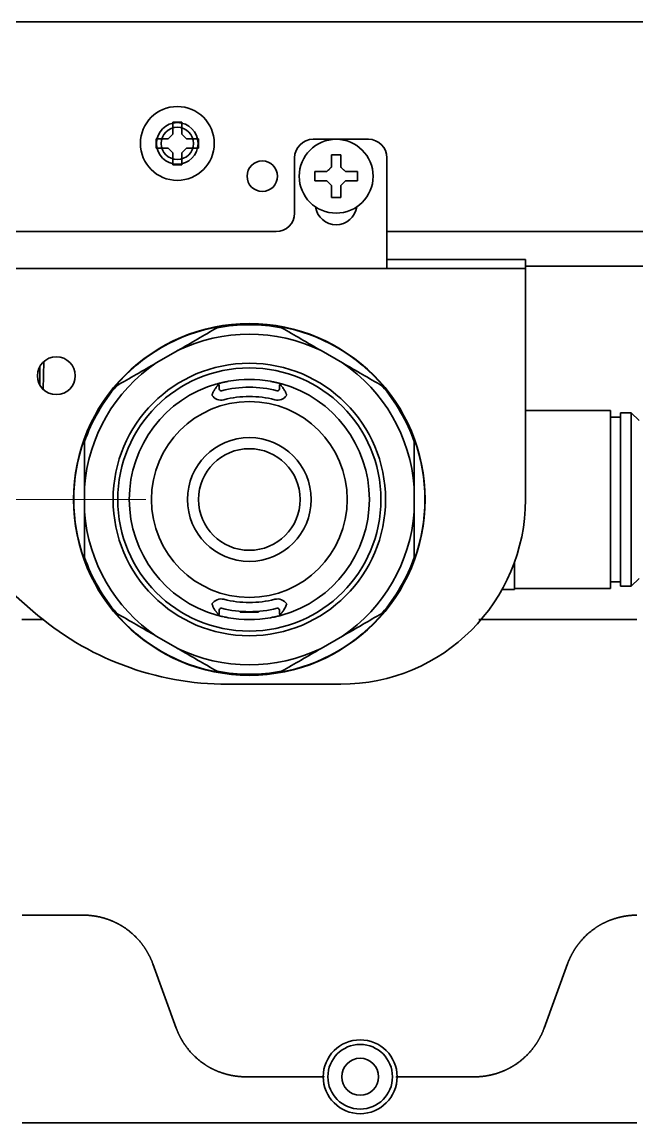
# Model space of a CAD drawing. Extents: x 6336 to 10269, y -393 to 2899.
# Drawn here: x 6860.6 to 6927.1, y 1274.5 to 1393.7 of the extents above; entities that cross this region are included whole.
import ezdxf

# ---------------------------------------------------------------- set-up
doc = ezdxf.new("R2010")
doc.units = 0
doc.header["$LTSCALE"] = 5
doc.layers.get('0').update_dxf_attribs({"linetype": 'CONTINUOUS', "lineweight": 0})
doc.layers.add('1', color=7, linetype='CONTINUOUS', true_color=0xffffff)

msp = doc.modelspace()

# ---------------------------------------------------------------- linework, layer by layer
at = {"color": 4}
msp.add_line((6773.97, 1342.03), (6873.97, 1342.03), dxfattribs=at)
at = {"layer": '1', "color": 7, "linetype": 'Continuous', "lineweight": 35}
for p, q in [((6371.87, 1393.73), (7053.27, 1393.73)), ((6876.87, 1382.88), (6877.37, 1382.88)), ((6877.37, 1382.88), (6877.87, 1382.88)), ((6898.07, 1381.03), (6892.07, 1381.03)), ((6894.07, 1379.33), (6894.57, 1379.33)), ((6894.57, 1379.33), (6895.07, 1379.33)), ((6877.37, 1378.28), (6876.87, 1378.28)), ((6877.87, 1378.28), (6877.37, 1378.28)), ((6890.07, 1379.03), (6890.07, 1373.03)), ((6900.07, 1369.03), (6900.07, 1379.03)), ((6894.57, 1374.73), (6894.07, 1374.73)), ((6895.07, 1374.73), (6894.57, 1374.73)), ((6888.07, 1371.03), (6838.07, 1371.03)), ((6900.06, 1371.03), (7085.57, 1371.03)), ((6900.07, 1369.03), (6900.07, 1367.03)), ((6913.07, 1368.03), (6900.07, 1368.03)), ((6913.07, 1368.03), (6915.07, 1368.03)), ((6915.07, 1367.03), (6915.07, 1368.03)), ((6958.1, 1367.28), (6915.07, 1367.28)), ((6825.07, 1367.03), (6900.07, 1367.03)), ((6913.07, 1367.03), (6900.07, 1367.03)), ((6915.07, 1367.03), (6913.07, 1367.03)), ((6915.07, 1366.03), (6915.07, 1367.03)), ((6915.07, 1366.03), (6915.07, 1342.03)), ((6877.41, 1358.15), (6875.09, 1356.82)), ((6895.26, 1356.82), (6892.94, 1358.15)), ((6862.86, 1353.94), (6862.91, 1356.96)), ((6862.47, 1354.46), (6862.5, 1356.46)), ((6881.92, 1354.35), (6881.92, 1353.99)), ((6888.42, 1353.99), (6888.42, 1354.35)), ((6924.27, 1351.68), (6915.07, 1351.68)), ((6924.27, 1351.68), (6924.27, 1332.38)), ((6925.37, 1350.93), (6924.27, 1350.93)), ((6925.37, 1351.43), (6925.37, 1332.63)), ((6926.52, 1351.43), (6925.37, 1351.43)), ((6926.52, 1351.43), (6926.52, 1332.63)), ((6927.37, 1350.58), (6926.52, 1351.43)), ((6841.27, 1347.85), (6861.72, 1329.95)), ((6867.32, 1343.36), (6867.32, 1340.69)), ((6903.02, 1340.69), (6903.02, 1343.36)), ((6913.87, 1332.28), (6913.87, 1335.2)), ((6924.27, 1333.13), (6925.37, 1333.13)), ((6926.52, 1332.63), (6927.37, 1333.48)), ((6912.54, 1332.28), (6913.35, 1332.28)), ((6913.87, 1332.38), (6924.27, 1332.38)), ((6925.37, 1332.63), (6926.52, 1332.63)), ((6881.92, 1330.06), (6881.92, 1329.7)), ((6884.17, 1329.92), (6884.17, 1329.83)), ((6886.17, 1329.83), (6884.17, 1329.83)), ((6886.17, 1329.92), (6886.17, 1329.83)), ((6888.42, 1329.7), (6888.42, 1330.06)), ((6860.54, 1329.03), (6862.82, 1329.03)), ((6917.3, 1329.03), (6919.84, 1329.03)), ((6875.09, 1327.24), (6877.41, 1325.9)), ((6892.94, 1325.9), (6895.26, 1327.24)), ((6895.07, 1322.03), (6882.8, 1322.03)), ((6860.56, 1297.03), (6867.2, 1297.03)), ((6874.72, 1291.76), (6877.26, 1284.79)), ((6917.09, 1284.79), (6919.63, 1291.76)), ((6884.77, 1279.53), (6891.27, 1279.53)), ((6903.07, 1279.53), (6909.57, 1279.53)), ((6867.2, 1274.53), (6860.56, 1274.53)), ((6877.45, 1274.53), (6874.91, 1274.53)), ((6909.57, 1274.53), (6884.77, 1274.53)), ((6919.43, 1274.53), (6916.9, 1274.53))]:
    msp.add_line(p, q, dxfattribs=at)
for centre, radius in [((6877.37, 1380.58), 4), ((6877.37, 1380.58), 2.25), ((6877.37, 1380.58), 1.75), ((6894.57, 1377.03), 4), ((6886.57, 1377.03), 1.65), ((6885.17, 1342.03), 19.04), ((6864.27, 1355.43), 2.05), ((6885.17, 1342.03), 14.75), ((6885.17, 1342.03), 14.25), ((6885.17, 1342.03), 10.6), ((6885.17, 1342.03), 6.7), ((6885.17, 1342.03), 5.5), ((6897.17, 1279.53), 4), ((6897.17, 1279.53), 3.5), ((6897.17, 1279.53), 2)]:
    msp.add_circle(centre, radius, dxfattribs=at)
for centre, radius, start, end in [((6892.07, 1379.03), 2, 90, 180), ((6898.07, 1379.03), 2, 0, 90), ((6894.57, 1374.03), 2.25, 188.252, 351.7481), ((6888.07, 1373.03), 2, 270, 0), ((6885.17, 1342.03), 19.01, 99.9099, 140.0901), ((6885.17, 1342.03), 18.92, 79.3395, 100.6605), ((6885.17, 1342.03), 19.01, 39.9099, 80.0901), ((6885.17, 1342.03), 17.9, 64.2835, 115.7165), ((6885.17, 1342.03), 17.9, 124.2835, 175.7165), ((6885.17, 1342.03), 17.9, 4.2835, 55.7165), ((6885.17, 1342.03), 18.92, 139.3395, 160.6605), ((6885.17, 1342.03), 13, 105.6364, 254.3636), ((6885.17, 1342.03), 12.15, 75.7021, 104.2979), ((6885.17, 1342.03), 13, 79.8759, 100.1241), ((6885.17, 1342.03), 13, 285.6364, 74.3636), ((6885.17, 1342.03), 18.92, 19.3395, 40.6605), ((6882.12, 1353.99), 1.2, 213.9374, 284.2979), ((6882.12, 1353.99), 0.2, 180, 284.2979), ((6885.17, 1342.03), 11.15, 75.7021, 104.2979), ((6888.22, 1353.99), 1.2, 255.7021, 326.0616), ((6888.22, 1353.99), 0.2, 255.7021, 0), ((6885.17, 1342.03), 19.01, 159.9099, 200.0901), ((6885.17, 1342.03), 19.01, 339.9099, 20.0901), ((6895.07, 1342.03), 20, 270, 0), ((6885.17, 1342.03), 17.9, 184.2835, 235.7165), ((6885.17, 1342.03), 17.9, 304.2835, 355.7165), ((6885.17, 1342.03), 18.92, 199.3395, 220.6605), ((6885.17, 1342.03), 18.92, 319.3395, 340.6605), ((6882.12, 1330.06), 1.2, 75.7023, 146.06), ((6885.17, 1342.03), 11.15, 255.7021, 284.2979), ((6888.22, 1330.06), 1.2, 33.9384, 104.2979), ((6882.8, 1354.03), 32, 228.8052, 270), ((6885.17, 1342.03), 19.01, 219.9099, 260.0901), ((6882.12, 1330.06), 0.2, 75.7021, 180), ((6885.17, 1342.03), 12.15, 255.7021, 284.2979), ((6885.17, 1342.03), 13, 259.8759, 280.1241), ((6888.22, 1330.06), 0.2, 0, 104.2979), ((6885.17, 1342.03), 19.01, 279.9099, 320.0901), ((6885.17, 1342.03), 17.9, 244.2835, 295.7165), ((6885.17, 1342.03), 18.92, 259.3395, 280.6605)]:
    msp.add_arc(centre, radius, start, end, dxfattribs=at)
for points in [[(6876.87, 1381.58), (6876.87, 1381.63), (6876.87, 1381.74), (6876.87, 1381.9), (6876.87, 1382.06), (6876.87, 1382.21), (6876.87, 1382.37), (6876.87, 1382.52), (6876.87, 1382.69), (6876.87, 1382.81), (6876.87, 1382.88)], [(6876.37, 1381.08), (6876.4, 1381.1), (6876.45, 1381.15), (6876.52, 1381.23), (6876.6, 1381.3), (6876.67, 1381.37), (6876.74, 1381.44), (6876.8, 1381.51), (6876.85, 1381.55), (6876.87, 1381.58)], [(6877.87, 1381.58), (6877.9, 1381.55), (6877.94, 1381.5), (6878.02, 1381.43), (6878.09, 1381.36), (6878.16, 1381.29), (6878.23, 1381.22), (6878.3, 1381.15), (6878.35, 1381.1), (6878.37, 1381.08)], [(6875.07, 1380.08), (6875.07, 1380.24), (6875.07, 1380.58), (6875.07, 1380.91), (6875.07, 1381.08)], [(6878.37, 1381.08), (6878.43, 1381.08), (6878.54, 1381.08), (6878.7, 1381.08), (6878.86, 1381.08), (6879.01, 1381.08), (6879.16, 1381.08), (6879.32, 1381.08), (6879.49, 1381.08), (6879.61, 1381.08), (6879.67, 1381.08)], [(6879.67, 1381.08), (6879.67, 1380.91), (6879.67, 1380.58), (6879.67, 1380.24), (6879.67, 1380.08)], [(6876.37, 1380.08), (6876.32, 1380.08), (6876.21, 1380.08), (6876.05, 1380.08), (6875.89, 1380.08), (6875.73, 1380.08), (6875.58, 1380.08), (6875.43, 1380.08), (6875.26, 1380.08), (6875.14, 1380.08), (6875.07, 1380.08)], [(6876.87, 1379.58), (6876.85, 1379.6), (6876.8, 1379.65), (6876.73, 1379.72), (6876.66, 1379.79), (6876.59, 1379.86), (6876.52, 1379.93), (6876.44, 1380), (6876.4, 1380.05), (6876.37, 1380.08)], [(6878.37, 1380.08), (6878.35, 1380.05), (6878.3, 1380), (6878.22, 1379.93), (6878.15, 1379.85), (6878.08, 1379.78), (6878.01, 1379.71), (6877.94, 1379.65), (6877.9, 1379.6), (6877.87, 1379.58)], [(6877.87, 1379.58), (6877.87, 1379.52), (6877.87, 1379.41), (6877.87, 1379.25), (6877.87, 1379.09), (6877.87, 1378.94), (6877.87, 1378.79), (6877.87, 1378.63), (6877.87, 1378.46), (6877.87, 1378.34), (6877.87, 1378.28)], [(6894.07, 1378.03), (6894.07, 1378.08), (6894.07, 1378.19), (6894.07, 1378.35), (6894.07, 1378.51), (6894.07, 1378.66), (6894.07, 1378.82), (6894.07, 1378.97), (6894.07, 1379.14), (6894.07, 1379.26), (6894.07, 1379.33)], [(6893.57, 1377.53), (6893.6, 1377.55), (6893.65, 1377.6), (6893.72, 1377.68), (6893.8, 1377.75), (6893.87, 1377.82), (6893.93, 1377.89), (6894, 1377.96), (6894.05, 1378), (6894.07, 1378.03)], [(6895.07, 1378.03), (6895.1, 1378), (6895.14, 1377.95), (6895.22, 1377.88), (6895.29, 1377.81), (6895.36, 1377.74), (6895.43, 1377.67), (6895.5, 1377.6), (6895.55, 1377.55), (6895.57, 1377.53)], [(6892.27, 1376.53), (6892.27, 1376.69), (6892.27, 1377.03), (6892.27, 1377.36), (6892.27, 1377.53)], [(6895.57, 1377.53), (6895.63, 1377.53), (6895.74, 1377.53), (6895.9, 1377.53), (6896.06, 1377.53), (6896.21, 1377.53), (6896.36, 1377.53), (6896.52, 1377.53), (6896.69, 1377.53), (6896.81, 1377.53), (6896.87, 1377.53)], [(6896.87, 1377.53), (6896.87, 1377.36), (6896.87, 1377.03), (6896.87, 1376.69), (6896.87, 1376.53)], [(6893.57, 1376.53), (6893.52, 1376.53), (6893.41, 1376.53), (6893.25, 1376.53), (6893.09, 1376.53), (6892.93, 1376.53), (6892.78, 1376.53), (6892.63, 1376.53), (6892.46, 1376.53), (6892.34, 1376.53), (6892.27, 1376.53)], [(6894.07, 1376.03), (6894.05, 1376.05), (6894, 1376.1), (6893.93, 1376.17), (6893.86, 1376.24), (6893.79, 1376.31), (6893.72, 1376.38), (6893.64, 1376.45), (6893.6, 1376.5), (6893.57, 1376.53)], [(6895.57, 1376.53), (6895.55, 1376.5), (6895.5, 1376.45), (6895.42, 1376.38), (6895.35, 1376.3), (6895.28, 1376.23), (6895.21, 1376.16), (6895.14, 1376.1), (6895.1, 1376.05), (6895.07, 1376.03)], [(6895.07, 1376.03), (6895.07, 1375.97), (6895.07, 1375.86), (6895.07, 1375.7), (6895.07, 1375.54), (6895.07, 1375.39), (6895.07, 1375.24), (6895.07, 1375.08), (6895.07, 1374.91), (6895.07, 1374.79), (6895.07, 1374.73)], [(6888.42, 1354.35), (6888.42, 1354.37), (6888.43, 1354.41), (6888.45, 1354.47), (6888.48, 1354.5), (6888.5, 1354.51)], [(6888.5, 1354.51), (6888.52, 1354.53), (6888.56, 1354.55), (6888.62, 1354.56), (6888.66, 1354.55), (6888.68, 1354.55)], [(6889.22, 1330.73), (6889.19, 1330.64), (6889.13, 1330.47), (6889.02, 1330.25), (6888.94, 1330.12), (6888.89, 1330.06)]]:
    msp.add_open_spline(points, degree=3, dxfattribs=at)
for points, knots in [([(6877.87, 1382.88), (6877.87, 1382.67), (6877.87, 1382.46), (6877.87, 1382.14), (6877.87, 1382.03), (6877.87, 1381.8), (6877.87, 1381.69), (6877.87, 1381.58)], [0, 0, 0, 0, 0.5, 0.5, 0.75, 0.75, 1, 1, 1, 1]), ([(6875.07, 1381.08), (6875.28, 1381.08), (6875.49, 1381.08), (6875.81, 1381.08), (6875.92, 1381.08), (6876.14, 1381.08), (6876.26, 1381.08), (6876.37, 1381.08)], [0, 0, 0, 0, 0.5, 0.5, 0.75, 0.75, 1, 1, 1, 1]), ([(6876.87, 1378.28), (6876.87, 1378.48), (6876.87, 1378.69), (6876.87, 1379.01), (6876.87, 1379.12), (6876.87, 1379.35), (6876.87, 1379.46), (6876.87, 1379.58)], [0, 0, 0, 0, 0.5, 0.5, 0.75, 0.75, 1, 1, 1, 1]), ([(6879.67, 1380.08), (6879.47, 1380.08), (6879.26, 1380.08), (6878.94, 1380.08), (6878.83, 1380.08), (6878.6, 1380.08), (6878.49, 1380.08), (6878.37, 1380.08)], [0, 0, 0, 0, 0.5, 0.5, 0.75, 0.75, 1, 1, 1, 1]), ([(6895.07, 1379.33), (6895.07, 1379.12), (6895.07, 1378.91), (6895.07, 1378.59), (6895.07, 1378.48), (6895.07, 1378.25), (6895.07, 1378.14), (6895.07, 1378.03)], [0, 0, 0, 0, 0.5, 0.5, 0.75, 0.75, 1, 1, 1, 1]), ([(6892.27, 1377.53), (6892.48, 1377.53), (6892.69, 1377.53), (6893.01, 1377.53), (6893.12, 1377.53), (6893.34, 1377.53), (6893.46, 1377.53), (6893.57, 1377.53)], [0, 0, 0, 0, 0.5, 0.5, 0.75, 0.75, 1, 1, 1, 1]), ([(6894.07, 1374.73), (6894.07, 1374.93), (6894.07, 1375.14), (6894.07, 1375.46), (6894.07, 1375.57), (6894.07, 1375.8), (6894.07, 1375.91), (6894.07, 1376.03)], [0, 0, 0, 0, 0.5, 0.5, 0.75, 0.75, 1, 1, 1, 1]), ([(6896.87, 1376.53), (6896.67, 1376.53), (6896.46, 1376.53), (6896.14, 1376.53), (6896.03, 1376.53), (6895.8, 1376.53), (6895.69, 1376.53), (6895.57, 1376.53)], [0, 0, 0, 0, 0.5, 0.5, 0.75, 0.75, 1, 1, 1, 1]), ([(6881.67, 1360.62), (6880.98, 1360.22), (6880.28, 1359.81), (6878.86, 1358.99), (6878.14, 1358.57), (6877.41, 1358.15)], [0, 0, 0, 0, 0.5, 0.5, 1, 1, 1, 1]), ([(6892.94, 1358.15), (6892.21, 1358.57), (6891.49, 1358.99), (6890.07, 1359.81), (6889.37, 1360.22), (6888.67, 1360.62)], [0, 0, 0, 0, 0.5, 0.5, 1, 1, 1, 1]), ([(6875.09, 1356.82), (6874.36, 1356.39), (6873.64, 1355.98), (6872.22, 1355.16), (6871.52, 1354.75), (6870.82, 1354.35)], [0, 0, 0, 0, 0.5, 0.5, 1, 1, 1, 1]), ([(6899.52, 1354.35), (6898.83, 1354.75), (6898.13, 1355.16), (6896.71, 1355.98), (6895.99, 1356.39), (6895.26, 1356.82)], [0, 0, 0, 0, 0.5, 0.5, 1, 1, 1, 1]), ([(6881.45, 1353.99), (6881.49, 1354.04), (6881.53, 1354.09), (6881.58, 1354.17), (6881.6, 1354.19), (6881.64, 1354.24), (6881.65, 1354.26), (6881.7, 1354.33), (6881.73, 1354.37), (6881.77, 1354.42), (6881.78, 1354.43), (6881.79, 1354.44), (6881.8, 1354.45), (6881.82, 1354.48), (6881.83, 1354.5), (6881.84, 1354.51)], [0, 0, 0, 0, 0.25, 0.25, 0.375, 0.375, 0.5, 0.5, 0.75, 0.75, 0.8125, 0.8125, 0.875, 0.875, 1, 1, 1, 1]), ([(6881.67, 1354.55), (6881.67, 1354.55), (6881.68, 1354.55), (6881.7, 1354.55), (6881.71, 1354.56), (6881.73, 1354.56), (6881.74, 1354.56), (6881.75, 1354.57), (6881.76, 1354.57), (6881.8, 1354.58), (6881.83, 1354.59), (6881.89, 1354.61), (6881.9, 1354.61), (6881.93, 1354.61), (6881.94, 1354.62), (6881.98, 1354.63), (6882, 1354.63), (6882.09, 1354.66), (6882.15, 1354.67), (6882.23, 1354.69), (6882.25, 1354.69), (6882.28, 1354.7), (6882.34, 1354.71), (6882.43, 1354.73), (6882.5, 1354.75), (6882.56, 1354.76), (6882.57, 1354.76), (6882.61, 1354.77), (6882.63, 1354.78), (6882.73, 1354.79), (6882.81, 1354.81), (6882.89, 1354.82)], [0, 0, 0, 0, 0.120717, 0.120717, 0.183523, 0.183523, 0.214926, 0.214926, 0.246329, 0.246329, 0.371941, 0.371941, 0.403344, 0.403344, 0.434747, 0.434747, 0.497553, 0.497553, 0.623164, 0.623164, 0.654567, 0.654567, 0.68597, 0.748776, 0.811582, 0.811582, 0.842985, 0.842985, 0.874388, 0.874388, 1, 1, 1, 1]), ([(6881.84, 1354.51), (6881.83, 1354.52), (6881.82, 1354.53), (6881.79, 1354.54), (6881.77, 1354.55), (6881.74, 1354.55), (6881.73, 1354.55), (6881.7, 1354.55), (6881.68, 1354.55), (6881.67, 1354.55)], [0, 0, 0, 0, 0.25, 0.25, 0.5, 0.5, 0.75, 0.75, 1, 1, 1, 1]), ([(6881.84, 1354.51), (6881.86, 1354.5), (6881.87, 1354.49), (6881.89, 1354.47), (6881.9, 1354.45), (6881.91, 1354.42), (6881.91, 1354.41), (6881.92, 1354.38), (6881.92, 1354.37), (6881.92, 1354.35)], [0, 0, 0, 0, 0.25, 0.25, 0.5, 0.5, 0.75, 0.75, 1, 1, 1, 1]), ([(6887.46, 1354.82), (6887.54, 1354.81), (6887.62, 1354.79), (6887.73, 1354.77), (6887.77, 1354.76), (6887.83, 1354.75), (6887.84, 1354.75), (6887.88, 1354.74), (6887.9, 1354.74), (6887.99, 1354.72), (6888.06, 1354.7), (6888.16, 1354.68), (6888.19, 1354.67), (6888.24, 1354.66), (6888.25, 1354.66), (6888.28, 1354.65), (6888.3, 1354.64), (6888.37, 1354.63), (6888.42, 1354.61), (6888.49, 1354.6), (6888.51, 1354.59), (6888.55, 1354.58), (6888.58, 1354.57), (6888.61, 1354.56), (6888.63, 1354.56), (6888.63, 1354.56), (6888.64, 1354.55), (6888.65, 1354.55), (6888.67, 1354.55), (6888.68, 1354.55), (6888.68, 1354.55)], [0, 0, 0, 0, 0.125345, 0.125345, 0.188017, 0.188017, 0.219353, 0.219353, 0.25069, 0.25069, 0.376034, 0.376034, 0.438707, 0.438707, 0.470043, 0.470043, 0.501379, 0.501379, 0.626724, 0.626724, 0.689396, 0.689396, 0.752069, 0.814741, 0.814741, 0.846077, 0.846077, 0.877413, 0.877413, 1, 1, 1, 1]), ([(6888.89, 1353.99), (6888.85, 1354.04), (6888.82, 1354.09), (6888.75, 1354.19), (6888.71, 1354.24), (6888.66, 1354.3), (6888.64, 1354.32), (6888.61, 1354.37), (6888.6, 1354.39), (6888.55, 1354.45), (6888.53, 1354.48), (6888.5, 1354.51)], [0, 0, 0, 0, 0.25, 0.25, 0.5, 0.5, 0.625, 0.625, 0.75, 0.75, 1, 1, 1, 1]), ([(6881.13, 1353.32), (6881.13, 1353.33), (6881.13, 1353.34), (6881.14, 1353.35), (6881.15, 1353.38), (6881.16, 1353.43), (6881.18, 1353.47), (6881.22, 1353.56), (6881.24, 1353.62), (6881.28, 1353.71), (6881.3, 1353.73), (6881.32, 1353.79), (6881.34, 1353.82), (6881.39, 1353.89), (6881.42, 1353.95), (6881.45, 1353.99)], [0, 0, 0, 0, 0.03125, 0.03125, 0.0625, 0.125, 0.25, 0.25, 0.5, 0.5, 0.625, 0.625, 0.75, 0.75, 1, 1, 1, 1]), ([(6889.22, 1353.32), (6889.22, 1353.33), (6889.21, 1353.34), (6889.21, 1353.35), (6889.2, 1353.38), (6889.18, 1353.43), (6889.16, 1353.48), (6889.14, 1353.53), (6889.13, 1353.56), (6889.1, 1353.62), (6889.09, 1353.65), (6889.05, 1353.73), (6889.02, 1353.79), (6888.96, 1353.89), (6888.93, 1353.94), (6888.89, 1353.99)], [0, 0, 0, 0, 0.03125, 0.03125, 0.0625, 0.125, 0.25, 0.25, 0.375, 0.375, 0.5, 0.5, 0.75, 0.75, 1, 1, 1, 1]), ([(6867.32, 1348.29), (6867.32, 1347.49), (6867.32, 1346.68), (6867.32, 1345.04), (6867.32, 1344.21), (6867.32, 1343.36)], [0, 0, 0, 0, 0.5, 0.5, 1, 1, 1, 1]), ([(6903.02, 1343.36), (6903.02, 1344.21), (6903.02, 1345.04), (6903.02, 1346.68), (6903.02, 1347.49), (6903.02, 1348.29)], [0, 0, 0, 0, 0.5, 0.5, 1, 1, 1, 1]), ([(6867.32, 1340.69), (6867.32, 1339.85), (6867.32, 1339.02), (6867.32, 1337.37), (6867.32, 1336.56), (6867.32, 1335.76)], [0, 0, 0, 0, 0.5, 0.5, 1, 1, 1, 1]), ([(6903.02, 1335.76), (6903.02, 1336.56), (6903.02, 1337.37), (6903.02, 1339.02), (6903.02, 1339.85), (6903.02, 1340.69)], [0, 0, 0, 0, 0.5, 0.5, 1, 1, 1, 1]), ([(6913.87, 1332.28), (6913.82, 1332.28), (6913.75, 1332.28), (6913.58, 1332.28), (6913.47, 1332.28), (6913.35, 1332.28)], [0, 0, 0, 0, 0.5, 0.5, 1, 1, 1, 1]), ([(6881.45, 1330.06), (6881.43, 1330.1), (6881.37, 1330.18), (6881.3, 1330.31), (6881.23, 1330.44), (6881.18, 1330.59), (6881.14, 1330.68), (6881.13, 1330.73), (6881.13, 1330.73), (6881.13, 1330.73)], [0, 0, 0, 0, 0.199998, 0.399997, 0.599995, 0.799993, 0.999992, 0.999992, 1, 1, 1, 1]), ([(6870.82, 1329.7), (6871.52, 1329.3), (6872.22, 1328.89), (6873.64, 1328.07), (6874.36, 1327.66), (6875.09, 1327.24)], [0, 0, 0, 0, 0.5, 0.5, 1, 1, 1, 1]), ([(6881.84, 1329.54), (6881.83, 1329.56), (6881.82, 1329.57), (6881.79, 1329.61), (6881.78, 1329.63), (6881.75, 1329.66), (6881.73, 1329.68), (6881.7, 1329.73), (6881.69, 1329.75), (6881.65, 1329.79), (6881.64, 1329.82), (6881.6, 1329.86), (6881.58, 1329.89), (6881.53, 1329.96), (6881.49, 1330.01), (6881.45, 1330.06)], [0, 0, 0, 0, 0.125, 0.125, 0.25, 0.25, 0.375, 0.375, 0.5, 0.5, 0.625, 0.625, 0.75, 0.75, 1, 1, 1, 1]), ([(6881.84, 1329.54), (6881.83, 1329.53), (6881.82, 1329.52), (6881.79, 1329.51), (6881.77, 1329.51), (6881.74, 1329.5), (6881.73, 1329.5), (6881.7, 1329.5), (6881.68, 1329.5), (6881.67, 1329.51)], [0, 0, 0, 0, 0.25, 0.25, 0.5, 0.5, 0.75, 0.75, 1, 1, 1, 1]), ([(6882.89, 1329.23), (6882.81, 1329.24), (6882.73, 1329.26), (6882.61, 1329.28), (6882.58, 1329.29), (6882.52, 1329.3), (6882.5, 1329.3), (6882.46, 1329.31), (6882.45, 1329.32), (6882.35, 1329.34), (6882.28, 1329.35), (6882.19, 1329.37), (6882.15, 1329.38), (6882.11, 1329.39), (6882.09, 1329.4), (6882.06, 1329.4), (6882.05, 1329.41), (6881.98, 1329.42), (6881.93, 1329.44), (6881.86, 1329.46), (6881.84, 1329.46), (6881.8, 1329.47), (6881.76, 1329.48), (6881.74, 1329.49), (6881.72, 1329.49), (6881.71, 1329.5), (6881.7, 1329.5), (6881.7, 1329.5), (6881.68, 1329.5), (6881.67, 1329.51), (6881.67, 1329.51)], [0, 0, 0, 0, 0.125345, 0.125345, 0.188017, 0.188017, 0.219353, 0.219353, 0.25069, 0.25069, 0.376034, 0.376034, 0.438707, 0.438707, 0.470043, 0.470043, 0.501379, 0.501379, 0.626724, 0.626724, 0.689396, 0.689396, 0.752069, 0.814741, 0.814741, 0.846077, 0.846077, 0.877413, 0.877413, 1, 1, 1, 1]), ([(6881.84, 1329.54), (6881.86, 1329.55), (6881.87, 1329.56), (6881.89, 1329.59), (6881.9, 1329.6), (6881.91, 1329.63), (6881.91, 1329.64), (6881.92, 1329.67), (6881.92, 1329.69), (6881.92, 1329.7)], [0, 0, 0, 0, 0.25, 0.25, 0.5, 0.5, 0.75, 0.75, 1, 1, 1, 1]), ([(6888.68, 1329.51), (6888.68, 1329.51), (6888.67, 1329.5), (6888.64, 1329.5), (6888.63, 1329.5), (6888.62, 1329.49), (6888.61, 1329.49), (6888.6, 1329.48), (6888.59, 1329.48), (6888.55, 1329.47), (6888.51, 1329.46), (6888.45, 1329.45), (6888.44, 1329.44), (6888.42, 1329.44), (6888.41, 1329.43), (6888.37, 1329.42), (6888.34, 1329.42), (6888.26, 1329.4), (6888.19, 1329.38), (6888.11, 1329.36), (6888.1, 1329.36), (6888.06, 1329.35), (6888.01, 1329.34), (6887.92, 1329.32), (6887.85, 1329.3), (6887.79, 1329.29), (6887.77, 1329.29), (6887.73, 1329.28), (6887.71, 1329.28), (6887.62, 1329.26), (6887.54, 1329.24), (6887.46, 1329.23)], [0, 0, 0, 0, 0.120717, 0.120717, 0.183523, 0.183523, 0.214926, 0.214926, 0.246329, 0.246329, 0.371941, 0.371941, 0.403344, 0.403344, 0.434747, 0.434747, 0.497553, 0.497553, 0.623164, 0.623164, 0.654567, 0.654567, 0.68597, 0.748776, 0.811582, 0.811582, 0.842985, 0.842985, 0.874388, 0.874388, 1, 1, 1, 1]), ([(6888.5, 1329.54), (6888.49, 1329.55), (6888.48, 1329.56), (6888.46, 1329.59), (6888.45, 1329.6), (6888.44, 1329.63), (6888.43, 1329.64), (6888.43, 1329.66), (6888.42, 1329.67), (6888.42, 1329.68), (6888.42, 1329.69), (6888.42, 1329.69), (6888.42, 1329.7), (6888.42, 1329.7)], [0, 0, 0, 0, 0.25, 0.25, 0.5, 0.5, 0.75, 0.75, 0.875, 0.875, 0.9375, 0.9375, 1, 1, 1, 1]), ([(6888.89, 1330.06), (6888.85, 1330.01), (6888.82, 1329.96), (6888.75, 1329.86), (6888.71, 1329.82), (6888.66, 1329.75), (6888.64, 1329.73), (6888.61, 1329.69), (6888.6, 1329.67), (6888.55, 1329.61), (6888.53, 1329.57), (6888.5, 1329.54)], [0, 0, 0, 0, 0.25, 0.25, 0.5, 0.5, 0.625, 0.625, 0.75, 0.75, 1, 1, 1, 1]), ([(6888.68, 1329.51), (6888.67, 1329.51), (6888.67, 1329.51), (6888.66, 1329.5), (6888.66, 1329.5), (6888.65, 1329.5), (6888.64, 1329.5), (6888.62, 1329.5), (6888.6, 1329.5), (6888.57, 1329.51), (6888.56, 1329.51), (6888.53, 1329.52), (6888.52, 1329.53), (6888.5, 1329.54)], [0, 0, 0, 0, 0.0625, 0.0625, 0.125, 0.125, 0.25, 0.25, 0.5, 0.5, 0.75, 0.75, 1, 1, 1, 1]), ([(6895.26, 1327.24), (6895.99, 1327.66), (6896.71, 1328.07), (6898.13, 1328.89), (6898.83, 1329.3), (6899.52, 1329.7)], [0, 0, 0, 0, 0.5, 0.5, 1, 1, 1, 1]), ([(6910.01, 1329.03), (6910.51, 1329.03), (6911.01, 1329.03), (6912.15, 1329.03), (6912.79, 1329.03), (6913.76, 1329.03), (6914.08, 1329.03), (6914.73, 1329.03), (6915.05, 1329.03), (6915.69, 1329.03), (6916.02, 1329.03), (6916.5, 1329.03), (6916.66, 1329.03), (6916.98, 1329.03), (6917.14, 1329.03), (6917.3, 1329.03)], [0, 0, 0, 0, 0.204784, 0.204784, 0.469856, 0.469856, 0.602392, 0.602392, 0.734928, 0.734928, 0.867464, 0.867464, 0.933732, 0.933732, 1, 1, 1, 1]), ([(6919.84, 1329.03), (6919.92, 1329.03), (6919.99, 1329.03), (6920.15, 1329.03), (6920.22, 1329.03), (6920.45, 1329.03), (6920.91, 1329.03), (6921.36, 1329.03), (6921.97, 1329.03), (6922.28, 1329.03), (6922.88, 1329.03), (6923.19, 1329.03), (6924.1, 1329.03), (6924.71, 1329.03), (6925.93, 1329.03), (6926.54, 1329.03), (6927.14, 1329.03)], [0, 0, 0, 0, 0.03125, 0.03125, 0.0625, 0.0625, 0.125, 0.25, 0.25, 0.375, 0.375, 0.5, 0.5, 0.75, 0.75, 1, 1, 1, 1]), ([(6877.41, 1325.9), (6878.14, 1325.48), (6878.86, 1325.06), (6880.28, 1324.24), (6880.98, 1323.84), (6881.67, 1323.44)], [0, 0, 0, 0, 0.5, 0.5, 1, 1, 1, 1]), ([(6888.67, 1323.44), (6889.37, 1323.84), (6890.07, 1324.24), (6891.49, 1325.06), (6892.21, 1325.48), (6892.94, 1325.9)], [0, 0, 0, 0, 0.5, 0.5, 1, 1, 1, 1]), ([(6867.2, 1297.03), (6867.22, 1297.03), (6867.25, 1297.03), (6867.29, 1297.03), (6867.33, 1297.03), (6867.38, 1297.03), (6867.42, 1297.02), (6867.46, 1297.02), (6867.51, 1297.02), (6867.55, 1297.02), (6867.59, 1297.02), (6867.64, 1297.01), (6867.68, 1297.01), (6867.72, 1297.01), (6867.77, 1297.01), (6867.81, 1297), (6867.85, 1297), (6867.9, 1297), (6867.94, 1296.99), (6867.98, 1296.99), (6868.03, 1296.98), (6868.07, 1296.98), (6868.11, 1296.97), (6868.16, 1296.97), (6868.2, 1296.96), (6868.24, 1296.96), (6868.29, 1296.95), (6868.33, 1296.95), (6868.37, 1296.94), (6868.42, 1296.93), (6868.46, 1296.93), (6868.5, 1296.92), (6868.55, 1296.91), (6868.59, 1296.9), (6868.63, 1296.9), (6868.67, 1296.89), (6868.72, 1296.88), (6868.76, 1296.87), (6868.8, 1296.86), (6868.85, 1296.85), (6868.89, 1296.84), (6868.93, 1296.84), (6868.98, 1296.83), (6869.02, 1296.82), (6869.06, 1296.81), (6869.1, 1296.8), (6869.15, 1296.78), (6869.19, 1296.77), (6869.23, 1296.76), (6869.28, 1296.75), (6869.32, 1296.74), (6869.36, 1296.73), (6869.4, 1296.72), (6869.45, 1296.7), (6869.49, 1296.69), (6869.53, 1296.68), (6869.57, 1296.67), (6869.61, 1296.65), (6869.66, 1296.64), (6869.7, 1296.62), (6869.74, 1296.61), (6869.78, 1296.6), (6869.83, 1296.58), (6869.87, 1296.57), (6869.91, 1296.55), (6869.95, 1296.54), (6869.99, 1296.52), (6870.04, 1296.51), (6870.08, 1296.49), (6870.12, 1296.47), (6870.16, 1296.46), (6870.2, 1296.44), (6870.24, 1296.42), (6870.28, 1296.41), (6870.33, 1296.39), (6870.37, 1296.37), (6870.41, 1296.35), (6870.45, 1296.34), (6870.49, 1296.32), (6870.53, 1296.3), (6870.57, 1296.28), (6870.61, 1296.26), (6870.65, 1296.24), (6870.69, 1296.22), (6870.73, 1296.2), (6870.77, 1296.18), (6870.81, 1296.16), (6870.85, 1296.14), (6870.9, 1296.12), (6870.94, 1296.1), (6870.98, 1296.08), (6871.01, 1296.06), (6871.05, 1296.04), (6871.09, 1296.01), (6871.13, 1295.99), (6871.17, 1295.97), (6871.21, 1295.95), (6871.25, 1295.92), (6871.29, 1295.9), (6871.33, 1295.88), (6871.37, 1295.85), (6871.41, 1295.83), (6871.45, 1295.81), (6871.49, 1295.78), (6871.52, 1295.76), (6871.56, 1295.73), (6871.6, 1295.71), (6871.64, 1295.68), (6871.76, 1295.6), (6871.95, 1295.47), (6872.22, 1295.26), (6872.48, 1295.03), (6872.74, 1294.8), (6873, 1294.54), (6873.24, 1294.27), (6873.41, 1294.06), (6873.52, 1293.93), (6873.55, 1293.88), (6873.59, 1293.83), (6873.63, 1293.78), (6873.67, 1293.73), (6873.71, 1293.68), (6873.75, 1293.62), (6873.78, 1293.57), (6873.82, 1293.51), (6873.86, 1293.45), (6873.9, 1293.4), (6873.94, 1293.34), (6873.97, 1293.28), (6874.01, 1293.22), (6874.05, 1293.16), (6874.08, 1293.1), (6874.12, 1293.03), (6874.16, 1292.97), (6874.19, 1292.91), (6874.23, 1292.84), (6874.27, 1292.78), (6874.3, 1292.71), (6874.34, 1292.64), (6874.37, 1292.57), (6874.41, 1292.5), (6874.44, 1292.43), (6874.47, 1292.36), (6874.5, 1292.29), (6874.54, 1292.22), (6874.57, 1292.14), (6874.6, 1292.07), (6874.63, 1291.99), (6874.66, 1291.92), (6874.69, 1291.84), (6874.71, 1291.79), (6874.72, 1291.76)], [0, 0, 0, 0, 0.004433, 0.008867, 0.013303, 0.01774, 0.022178, 0.026617, 0.031058, 0.035501, 0.039945, 0.04439, 0.048837, 0.053286, 0.057736, 0.062188, 0.066641, 0.071096, 0.075553, 0.080012, 0.084472, 0.088934, 0.093398, 0.097863, 0.10233, 0.1068, 0.111271, 0.115743, 0.120218, 0.124695, 0.129174, 0.133654, 0.138137, 0.142621, 0.147108, 0.151597, 0.156087, 0.16058, 0.165075, 0.169572, 0.174071, 0.178572, 0.183076, 0.187581, 0.192089, 0.196599, 0.201112, 0.205626, 0.210143, 0.214662, 0.219183, 0.223707, 0.228233, 0.232761, 0.237292, 0.241825, 0.246361, 0.250898, 0.255439, 0.259982, 0.264527, 0.269075, 0.273625, 0.278177, 0.282733, 0.287291, 0.291851, 0.296414, 0.30098, 0.305548, 0.310119, 0.314692, 0.319268, 0.323847, 0.328429, 0.333013, 0.3376, 0.34219, 0.346782, 0.351378, 0.355976, 0.360577, 0.365181, 0.369787, 0.374397, 0.37901, 0.383625, 0.388244, 0.392865, 0.39749, 0.402118, 0.406748, 0.411382, 0.416019, 0.420659, 0.425302, 0.429949, 0.434598, 0.439251, 0.443907, 0.448567, 0.453229, 0.457896, 0.462565, 0.467238, 0.471914, 0.476594, 0.481278, 0.485965, 0.519989, 0.554711, 0.590123, 0.626216, 0.662979, 0.700405, 0.738488, 0.744857, 0.751297, 0.757805, 0.764382, 0.771028, 0.777742, 0.784523, 0.791371, 0.798286, 0.805267, 0.812313, 0.819424, 0.8266, 0.833839, 0.841143, 0.84851, 0.855939, 0.863431, 0.870985, 0.8786, 0.886276, 0.894014, 0.901811, 0.909669, 0.917586, 0.925563, 0.933599, 0.941695, 0.949848, 0.958061, 0.966332, 0.974662, 0.983049, 0.991496, 1, 1, 1, 1]), ([(6919.63, 1291.76), (6919.63, 1291.78), (6919.64, 1291.8), (6919.66, 1291.84), (6919.67, 1291.89), (6919.69, 1291.93), (6919.7, 1291.97), (6919.72, 1292.01), (6919.74, 1292.05), (6919.75, 1292.09), (6919.77, 1292.13), (6919.79, 1292.17), (6919.8, 1292.21), (6919.82, 1292.24), (6919.84, 1292.28), (6919.86, 1292.32), (6919.87, 1292.36), (6919.89, 1292.4), (6919.91, 1292.43), (6919.93, 1292.47), (6919.94, 1292.51), (6919.96, 1292.55), (6919.98, 1292.58), (6920, 1292.62), (6920.02, 1292.66), (6920.04, 1292.69), (6920.05, 1292.73), (6920.07, 1292.76), (6920.09, 1292.8), (6920.11, 1292.83), (6920.13, 1292.87), (6920.15, 1292.9), (6920.17, 1292.94), (6920.19, 1292.97), (6920.21, 1293), (6920.23, 1293.04), (6920.25, 1293.07), (6920.27, 1293.1), (6920.28, 1293.14), (6920.3, 1293.17), (6920.32, 1293.2), (6920.34, 1293.23), (6920.36, 1293.27), (6920.38, 1293.3), (6920.4, 1293.33), (6920.42, 1293.36), (6920.44, 1293.39), (6920.46, 1293.42), (6920.48, 1293.45), (6920.5, 1293.48), (6920.52, 1293.51), (6920.54, 1293.54), (6920.56, 1293.57), (6920.58, 1293.6), (6920.6, 1293.63), (6920.63, 1293.66), (6920.65, 1293.69), (6920.67, 1293.71), (6920.69, 1293.74), (6920.71, 1293.77), (6920.73, 1293.8), (6920.75, 1293.82), (6920.77, 1293.85), (6920.79, 1293.88), (6920.81, 1293.9), (6920.83, 1293.93), (6920.85, 1293.96), (6920.92, 1294.05), (6921.05, 1294.21), (6921.24, 1294.42), (6921.43, 1294.63), (6921.63, 1294.82), (6921.83, 1295.01), (6922.04, 1295.19), (6922.25, 1295.35), (6922.46, 1295.51), (6922.62, 1295.63), (6922.74, 1295.7), (6922.81, 1295.75), (6922.88, 1295.8), (6922.95, 1295.84), (6923.02, 1295.88), (6923.1, 1295.93), (6923.17, 1295.97), (6923.24, 1296.01), (6923.31, 1296.05), (6923.39, 1296.09), (6923.46, 1296.13), (6923.54, 1296.17), (6923.61, 1296.2), (6923.69, 1296.24), (6923.76, 1296.27), (6923.84, 1296.31), (6923.91, 1296.34), (6923.99, 1296.38), (6924.06, 1296.41), (6924.14, 1296.44), (6924.22, 1296.47), (6924.29, 1296.5), (6924.37, 1296.53), (6924.45, 1296.56), (6924.52, 1296.58), (6924.6, 1296.61), (6924.68, 1296.64), (6924.76, 1296.66), (6924.84, 1296.68), (6924.91, 1296.71), (6924.99, 1296.73), (6925.07, 1296.75), (6925.15, 1296.77), (6925.23, 1296.79), (6925.31, 1296.81), (6925.39, 1296.83), (6925.47, 1296.85), (6925.55, 1296.86), (6925.63, 1296.88), (6925.7, 1296.89), (6925.78, 1296.91), (6925.86, 1296.92), (6925.94, 1296.93), (6926.02, 1296.95), (6926.1, 1296.96), (6926.18, 1296.97), (6926.26, 1296.98), (6926.34, 1296.99), (6926.42, 1296.99), (6926.5, 1297), (6926.58, 1297.01), (6926.66, 1297.01), (6926.74, 1297.02), (6926.82, 1297.02), (6926.9, 1297.02), (6926.98, 1297.02), (6927.06, 1297.03), (6927.12, 1297.03), (6927.14, 1297.03)], [0, 0, 0, 0, 0.004529, 0.009041, 0.013536, 0.018015, 0.022476, 0.026922, 0.03135, 0.035762, 0.040157, 0.044535, 0.048896, 0.053241, 0.057569, 0.06188, 0.066174, 0.070451, 0.074711, 0.078954, 0.083181, 0.08739, 0.091582, 0.095756, 0.099914, 0.104054, 0.108177, 0.112283, 0.116371, 0.120442, 0.124495, 0.12853, 0.132548, 0.136548, 0.140531, 0.144495, 0.148442, 0.15237, 0.156281, 0.160173, 0.164048, 0.167904, 0.171741, 0.175561, 0.179361, 0.183144, 0.186907, 0.190652, 0.194378, 0.198086, 0.201774, 0.205444, 0.209094, 0.212726, 0.216338, 0.219931, 0.223504, 0.227058, 0.230593, 0.234108, 0.237603, 0.241079, 0.244535, 0.247971, 0.251387, 0.254783, 0.258159, 0.261515, 0.291174, 0.320439, 0.349309, 0.377781, 0.405852, 0.433518, 0.460774, 0.487615, 0.514039, 0.522678, 0.531305, 0.53992, 0.548524, 0.557117, 0.565698, 0.574269, 0.582828, 0.591378, 0.599916, 0.608445, 0.616963, 0.625472, 0.633971, 0.64246, 0.650939, 0.659409, 0.66787, 0.676322, 0.684764, 0.693198, 0.701623, 0.710039, 0.718447, 0.726846, 0.735237, 0.743619, 0.751994, 0.76036, 0.768719, 0.777069, 0.785412, 0.793748, 0.802076, 0.810396, 0.818709, 0.827015, 0.835314, 0.843606, 0.851891, 0.86017, 0.868441, 0.876707, 0.884966, 0.893218, 0.901465, 0.909706, 0.91794, 0.926169, 0.934393, 0.942611, 0.950824, 0.959032, 0.967235, 0.975433, 0.983626, 0.991815, 1, 1, 1, 1]), ([(6877.26, 1284.79), (6877.26, 1284.78), (6877.27, 1284.75), (6877.29, 1284.71), (6877.3, 1284.67), (6877.32, 1284.63), (6877.34, 1284.59), (6877.35, 1284.54), (6877.37, 1284.5), (6877.38, 1284.46), (6877.4, 1284.43), (6877.42, 1284.39), (6877.43, 1284.35), (6877.45, 1284.31), (6877.47, 1284.27), (6877.49, 1284.23), (6877.5, 1284.19), (6877.52, 1284.15), (6877.54, 1284.12), (6877.56, 1284.08), (6877.57, 1284.04), (6877.59, 1284.01), (6877.61, 1283.97), (6877.63, 1283.93), (6877.65, 1283.9), (6877.67, 1283.86), (6877.69, 1283.82), (6877.7, 1283.79), (6877.72, 1283.75), (6877.74, 1283.72), (6877.76, 1283.68), (6877.78, 1283.65), (6877.8, 1283.62), (6877.82, 1283.58), (6877.84, 1283.55), (6877.86, 1283.51), (6877.88, 1283.48), (6877.9, 1283.45), (6877.92, 1283.42), (6877.94, 1283.38), (6877.95, 1283.35), (6877.97, 1283.32), (6877.99, 1283.29), (6878.01, 1283.25), (6878.03, 1283.22), (6878.05, 1283.19), (6878.07, 1283.16), (6878.09, 1283.13), (6878.11, 1283.1), (6878.13, 1283.07), (6878.15, 1283.04), (6878.17, 1283.01), (6878.19, 1282.98), (6878.22, 1282.95), (6878.24, 1282.92), (6878.26, 1282.89), (6878.28, 1282.87), (6878.3, 1282.84), (6878.32, 1282.81), (6878.34, 1282.78), (6878.36, 1282.75), (6878.38, 1282.73), (6878.4, 1282.7), (6878.42, 1282.67), (6878.44, 1282.65), (6878.46, 1282.62), (6878.48, 1282.6), (6878.55, 1282.5), (6878.68, 1282.34), (6878.87, 1282.13), (6879.06, 1281.93), (6879.26, 1281.73), (6879.46, 1281.54), (6879.67, 1281.37), (6879.88, 1281.2), (6880.09, 1281.04), (6880.25, 1280.93), (6880.37, 1280.85), (6880.44, 1280.8), (6880.51, 1280.76), (6880.58, 1280.71), (6880.65, 1280.67), (6880.73, 1280.63), (6880.8, 1280.58), (6880.87, 1280.54), (6880.94, 1280.5), (6881.02, 1280.46), (6881.09, 1280.42), (6881.17, 1280.39), (6881.24, 1280.35), (6881.32, 1280.31), (6881.39, 1280.28), (6881.47, 1280.24), (6881.54, 1280.21), (6881.62, 1280.18), (6881.69, 1280.14), (6881.77, 1280.11), (6881.85, 1280.08), (6881.92, 1280.05), (6882, 1280.02), (6882.08, 1280), (6882.15, 1279.97), (6882.23, 1279.94), (6882.31, 1279.92), (6882.39, 1279.89), (6882.47, 1279.87), (6882.54, 1279.85), (6882.62, 1279.82), (6882.7, 1279.8), (6882.78, 1279.78), (6882.86, 1279.76), (6882.94, 1279.74), (6883.02, 1279.72), (6883.1, 1279.71), (6883.18, 1279.69), (6883.26, 1279.67), (6883.34, 1279.66), (6883.41, 1279.64), (6883.49, 1279.63), (6883.57, 1279.62), (6883.65, 1279.61), (6883.73, 1279.59), (6883.81, 1279.58), (6883.89, 1279.58), (6883.97, 1279.57), (6884.05, 1279.56), (6884.13, 1279.55), (6884.21, 1279.55), (6884.29, 1279.54), (6884.37, 1279.54), (6884.45, 1279.53), (6884.53, 1279.53), (6884.61, 1279.53), (6884.69, 1279.53), (6884.75, 1279.53), (6884.77, 1279.53)], [0, 0, 0, 0, 0.004529, 0.009041, 0.013536, 0.018015, 0.022476, 0.026922, 0.03135, 0.035762, 0.040157, 0.044535, 0.048896, 0.053241, 0.057569, 0.06188, 0.066174, 0.070451, 0.074711, 0.078954, 0.083181, 0.08739, 0.091582, 0.095756, 0.099914, 0.104054, 0.108177, 0.112283, 0.116371, 0.120442, 0.124495, 0.12853, 0.132548, 0.136548, 0.140531, 0.144495, 0.148442, 0.15237, 0.156281, 0.160173, 0.164048, 0.167904, 0.171741, 0.175561, 0.179361, 0.183144, 0.186907, 0.190652, 0.194378, 0.198086, 0.201774, 0.205444, 0.209094, 0.212726, 0.216338, 0.219931, 0.223504, 0.227058, 0.230593, 0.234108, 0.237603, 0.241079, 0.244535, 0.247971, 0.251387, 0.254783, 0.258159, 0.261515, 0.291174, 0.320439, 0.349309, 0.377781, 0.405852, 0.433518, 0.460774, 0.487615, 0.514039, 0.522678, 0.531305, 0.53992, 0.548524, 0.557117, 0.565698, 0.574269, 0.582828, 0.591378, 0.599916, 0.608445, 0.616963, 0.625472, 0.633971, 0.64246, 0.650939, 0.659409, 0.66787, 0.676322, 0.684764, 0.693198, 0.701623, 0.710039, 0.718447, 0.726846, 0.735237, 0.743619, 0.751994, 0.76036, 0.768719, 0.777069, 0.785412, 0.793748, 0.802076, 0.810396, 0.818709, 0.827015, 0.835314, 0.843606, 0.851891, 0.86017, 0.868441, 0.876707, 0.884966, 0.893218, 0.901465, 0.909706, 0.91794, 0.926169, 0.934393, 0.942611, 0.950824, 0.959032, 0.967235, 0.975433, 0.983626, 0.991815, 1, 1, 1, 1]), ([(6909.57, 1279.53), (6909.59, 1279.53), (6909.61, 1279.53), (6909.66, 1279.53), (6909.7, 1279.53), (6909.74, 1279.53), (6909.79, 1279.53), (6909.83, 1279.53), (6909.87, 1279.53), (6909.92, 1279.53), (6909.96, 1279.53), (6910, 1279.54), (6910.05, 1279.54), (6910.09, 1279.54), (6910.13, 1279.55), (6910.18, 1279.55), (6910.22, 1279.55), (6910.27, 1279.56), (6910.31, 1279.56), (6910.35, 1279.56), (6910.4, 1279.57), (6910.44, 1279.57), (6910.48, 1279.58), (6910.53, 1279.58), (6910.57, 1279.59), (6910.61, 1279.59), (6910.66, 1279.6), (6910.7, 1279.61), (6910.74, 1279.61), (6910.78, 1279.62), (6910.83, 1279.63), (6910.87, 1279.63), (6910.91, 1279.64), (6910.96, 1279.65), (6911, 1279.66), (6911.04, 1279.66), (6911.09, 1279.67), (6911.13, 1279.68), (6911.17, 1279.69), (6911.22, 1279.7), (6911.26, 1279.71), (6911.3, 1279.72), (6911.35, 1279.73), (6911.39, 1279.74), (6911.43, 1279.75), (6911.47, 1279.76), (6911.52, 1279.77), (6911.56, 1279.78), (6911.6, 1279.79), (6911.64, 1279.8), (6911.69, 1279.81), (6911.73, 1279.82), (6911.77, 1279.84), (6911.81, 1279.85), (6911.86, 1279.86), (6911.9, 1279.87), (6911.94, 1279.89), (6911.98, 1279.9), (6912.03, 1279.91), (6912.07, 1279.93), (6912.11, 1279.94), (6912.15, 1279.96), (6912.2, 1279.97), (6912.24, 1279.99), (6912.28, 1280), (6912.32, 1280.02), (6912.36, 1280.03), (6912.4, 1280.05), (6912.45, 1280.06), (6912.49, 1280.08), (6912.53, 1280.09), (6912.57, 1280.11), (6912.61, 1280.13), (6912.65, 1280.15), (6912.69, 1280.16), (6912.74, 1280.18), (6912.78, 1280.2), (6912.82, 1280.22), (6912.86, 1280.23), (6912.9, 1280.25), (6912.94, 1280.27), (6912.98, 1280.29), (6913.02, 1280.31), (6913.06, 1280.33), (6913.1, 1280.35), (6913.14, 1280.37), (6913.18, 1280.39), (6913.22, 1280.41), (6913.26, 1280.43), (6913.3, 1280.45), (6913.34, 1280.47), (6913.38, 1280.49), (6913.42, 1280.52), (6913.46, 1280.54), (6913.5, 1280.56), (6913.54, 1280.58), (6913.58, 1280.6), (6913.62, 1280.63), (6913.66, 1280.65), (6913.7, 1280.67), (6913.74, 1280.7), (6913.78, 1280.72), (6913.82, 1280.75), (6913.85, 1280.77), (6913.89, 1280.79), (6913.93, 1280.82), (6913.97, 1280.84), (6914.01, 1280.87), (6914.13, 1280.95), (6914.32, 1281.09), (6914.59, 1281.29), (6914.85, 1281.52), (6915.11, 1281.76), (6915.37, 1282.01), (6915.61, 1282.28), (6915.78, 1282.49), (6915.88, 1282.62), (6915.92, 1282.67), (6915.96, 1282.72), (6916, 1282.77), (6916.04, 1282.82), (6916.08, 1282.88), (6916.12, 1282.93), (6916.15, 1282.98), (6916.19, 1283.04), (6916.23, 1283.1), (6916.27, 1283.15), (6916.31, 1283.21), (6916.34, 1283.27), (6916.38, 1283.33), (6916.42, 1283.39), (6916.45, 1283.45), (6916.49, 1283.52), (6916.53, 1283.58), (6916.56, 1283.65), (6916.6, 1283.71), (6916.64, 1283.78), (6916.67, 1283.84), (6916.71, 1283.91), (6916.74, 1283.98), (6916.77, 1284.05), (6916.81, 1284.12), (6916.84, 1284.19), (6916.87, 1284.26), (6916.91, 1284.34), (6916.94, 1284.41), (6916.97, 1284.48), (6917, 1284.56), (6917.03, 1284.64), (6917.06, 1284.71), (6917.08, 1284.76), (6917.09, 1284.79)], [0, 0, 0, 0, 0.004433, 0.008867, 0.013303, 0.01774, 0.022178, 0.026617, 0.031058, 0.035501, 0.039945, 0.04439, 0.048837, 0.053286, 0.057736, 0.062188, 0.066641, 0.071097, 0.075553, 0.080012, 0.084472, 0.088934, 0.093398, 0.097863, 0.10233, 0.1068, 0.111271, 0.115743, 0.120218, 0.124695, 0.129174, 0.133654, 0.138137, 0.142621, 0.147108, 0.151597, 0.156087, 0.16058, 0.165075, 0.169572, 0.174071, 0.178572, 0.183076, 0.187582, 0.192089, 0.196599, 0.201112, 0.205626, 0.210143, 0.214662, 0.219183, 0.223707, 0.228233, 0.232761, 0.237292, 0.241825, 0.246361, 0.250898, 0.255439, 0.259982, 0.264527, 0.269075, 0.273625, 0.278178, 0.282733, 0.287291, 0.291851, 0.296414, 0.30098, 0.305548, 0.310119, 0.314692, 0.319268, 0.323847, 0.328429, 0.333013, 0.3376, 0.34219, 0.346782, 0.351378, 0.355976, 0.360577, 0.365181, 0.369788, 0.374397, 0.37901, 0.383625, 0.388244, 0.392866, 0.39749, 0.402118, 0.406748, 0.411382, 0.416019, 0.420659, 0.425302, 0.429949, 0.434598, 0.439251, 0.443907, 0.448567, 0.453229, 0.457896, 0.462565, 0.467238, 0.471915, 0.476594, 0.481278, 0.485965, 0.519989, 0.554711, 0.590124, 0.626216, 0.662979, 0.700405, 0.738488, 0.744857, 0.751297, 0.757805, 0.764382, 0.771028, 0.777742, 0.784523, 0.791371, 0.798286, 0.805267, 0.812313, 0.819424, 0.8266, 0.833839, 0.841143, 0.84851, 0.855939, 0.863431, 0.870985, 0.8786, 0.886276, 0.894014, 0.901811, 0.909669, 0.917586, 0.925563, 0.933599, 0.941695, 0.949848, 0.958061, 0.966332, 0.974662, 0.983049, 0.991496, 1, 1, 1, 1]), ([(6893.27, 1279.53), (6893.27, 1279.53), (6893.27, 1279.53), (6893.27, 1279.53), (6893.27, 1279.53), (6893.27, 1279.53), (6893.26, 1279.53), (6893.24, 1279.53), (6893.21, 1279.53), (6893.18, 1279.53), (6893.17, 1279.53), (6893.15, 1279.53), (6893.15, 1279.53), (6893.13, 1279.53), (6893.13, 1279.53), (6893.07, 1279.53), (6893.01, 1279.53), (6892.9, 1279.53), (6892.86, 1279.53), (6892.8, 1279.53), (6892.78, 1279.53), (6892.73, 1279.53), (6892.71, 1279.53), (6892.6, 1279.53), (6892.49, 1279.53), (6892.36, 1279.53), (6892.33, 1279.53), (6892.27, 1279.53), (6892.25, 1279.53), (6892.16, 1279.53), (6892.04, 1279.53), (6891.92, 1279.53), (6891.82, 1279.53), (6891.79, 1279.53), (6891.73, 1279.53), (6891.7, 1279.53), (6891.54, 1279.53), (6891.41, 1279.53), (6891.27, 1279.53)], [0, 0, 0, 0, 0.015546, 0.015546, 0.031172, 0.062424, 0.062424, 0.124929, 0.187434, 0.187434, 0.218687, 0.218687, 0.234313, 0.234313, 0.249939, 0.249939, 0.37495, 0.37495, 0.437455, 0.437455, 0.468707, 0.468707, 0.49996, 0.49996, 0.62497, 0.62497, 0.656222, 0.656222, 0.687475, 0.687475, 0.74998, 0.812485, 0.812485, 0.843737, 0.843737, 0.87499, 0.87499, 1, 1, 1, 1]), ([(6903.07, 1279.53), (6902.94, 1279.53), (6902.81, 1279.53), (6902.55, 1279.53), (6902.43, 1279.53), (6902.19, 1279.53), (6902.07, 1279.53), (6901.85, 1279.53), (6901.75, 1279.53), (6901.57, 1279.52), (6901.48, 1279.52), (6901.34, 1279.52), (6901.28, 1279.52), (6901.18, 1279.51), (6901.14, 1279.51), (6901.09, 1279.51), (6901.07, 1279.51), (6901.07, 1279.5)], [0, 0, 0, 0, 0.125, 0.125, 0.25, 0.25, 0.375, 0.375, 0.5, 0.5, 0.625, 0.625, 0.75, 0.75, 0.875, 0.875, 1, 1, 1, 1]), ([(6874.91, 1274.53), (6874.75, 1274.53), (6874.59, 1274.53), (6874.27, 1274.53), (6874.11, 1274.53), (6873.63, 1274.53), (6873.31, 1274.53), (6872.66, 1274.53), (6872.34, 1274.53), (6871.7, 1274.53), (6871.38, 1274.53), (6870.41, 1274.53), (6869.77, 1274.53), (6868.49, 1274.53), (6867.84, 1274.53), (6867.2, 1274.53)], [0, 0, 0, 0, 0.0625, 0.0625, 0.125, 0.125, 0.25, 0.25, 0.375, 0.375, 0.5, 0.5, 0.75, 0.75, 1, 1, 1, 1]), ([(6884.77, 1274.53), (6884.16, 1274.53), (6883.55, 1274.53), (6882.33, 1274.53), (6881.72, 1274.53), (6880.81, 1274.53), (6880.5, 1274.53), (6879.89, 1274.53), (6879.58, 1274.53), (6878.97, 1274.53), (6878.67, 1274.53), (6878.21, 1274.53), (6878.06, 1274.53), (6877.83, 1274.53), (6877.75, 1274.53), (6877.6, 1274.53), (6877.52, 1274.53), (6877.45, 1274.53)], [0, 0, 0, 0, 0.25, 0.25, 0.5, 0.5, 0.625, 0.625, 0.75, 0.75, 0.875, 0.875, 0.9375, 0.9375, 0.96875, 0.96875, 1, 1, 1, 1]), ([(6916.9, 1274.53), (6916.82, 1274.53), (6916.74, 1274.53), (6916.59, 1274.53), (6916.52, 1274.53), (6916.29, 1274.53), (6916.13, 1274.53), (6915.68, 1274.53), (6915.37, 1274.53), (6914.76, 1274.53), (6914.46, 1274.53), (6913.85, 1274.53), (6913.54, 1274.53), (6912.62, 1274.53), (6912.01, 1274.53), (6910.79, 1274.53), (6910.18, 1274.53), (6909.57, 1274.53)], [0, 0, 0, 0, 0.03125, 0.03125, 0.0625, 0.0625, 0.125, 0.125, 0.25, 0.25, 0.375, 0.375, 0.5, 0.5, 0.75, 0.75, 1, 1, 1, 1]), ([(6927.14, 1274.53), (6926.5, 1274.53), (6925.86, 1274.53), (6924.57, 1274.53), (6923.93, 1274.53), (6922.97, 1274.53), (6922.65, 1274.53), (6922, 1274.53), (6921.68, 1274.53), (6921.04, 1274.53), (6920.72, 1274.53), (6920.24, 1274.53), (6920.08, 1274.53), (6919.76, 1274.53), (6919.6, 1274.53), (6919.43, 1274.53)], [0, 0, 0, 0, 0.25, 0.25, 0.5, 0.5, 0.625, 0.625, 0.75, 0.75, 0.875, 0.875, 0.9375, 0.9375, 1, 1, 1, 1])]:
    msp.add_open_spline(points, degree=3, knots=knots, dxfattribs=at)

doc.saveas('drawing.dxf')
